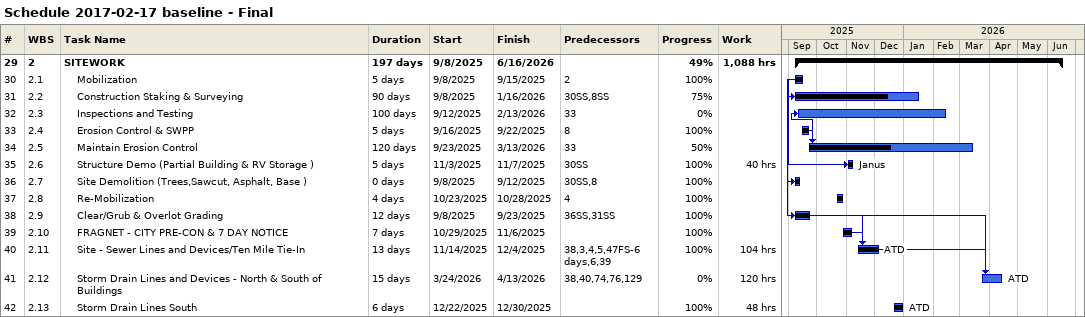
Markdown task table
Schedule 2017-02-17 baseline - Final

| ID | WBS | Task | Duration | Start | Finish | Predecessors | Resources | % complete | Work (h) |
|---|---|---|---|---|---|---|---|---|---|
| 29 | 2 | **SITEWORK** | 197d | 2025-09-08 | 2026-06-16 |  |  | 49 | 1088 |
| 30 | 2.1 | Mobilization | 5d | 2025-09-08 | 2025-09-15 | 2 |  | 100 |  |
| 31 | 2.2 | Construction Staking & Surveying | 90d | 2025-09-08 | 2026-01-16 | 30SS, 8SS |  | 75 |  |
| 32 | 2.3 | Inspections and Testing | 100d | 2025-09-12 | 2026-02-13 | 33 |  | 0 |  |
| 33 | 2.4 | Erosion Control & SWPP | 5d | 2025-09-16 | 2025-09-22 | 8 |  | 100 |  |
| 34 | 2.5 | Maintain Erosion Control | 120d | 2025-09-23 | 2026-03-13 | 33 |  | 50 |  |
| 35 | 2.6 | Structure Demo (Partial Building & RV Storage ) | 5d | 2025-11-03 | 2025-11-07 | 30SS | Janus | 100 | 40 |
| 36 | 2.7 | Site Demolition (Trees,Sawcut, Asphalt, Base ) | 0d | 2025-09-08 | 2025-09-12 | 30SS, 8 |  | 100 |  |
| 37 | 2.8 | Re-Mobilization | 4d | 2025-10-23 | 2025-10-28 | 4 |  | 100 |  |
| 38 | 2.9 | Clear/Grub & Overlot Grading | 12d | 2025-09-08 | 2025-09-23 | 36SS, 31SS |  | 100 |  |
| 39 | 2.10 | FRAGNET - CITY PRE-CON & 7 DAY NOTICE | 7d | 2025-10-29 | 2025-11-06 |  |  | 100 |  |
| 40 | 2.11 | Site - Sewer Lines and Devices/Ten Mile Tie-In | 13d | 2025-11-14 | 2025-12-04 | 38, 3, 4, 5, 47FS-6d, 6, 39 | ATD | 100 | 104 |
| 41 | 2.12 | Storm Drain Lines and Devices - North & South of Buildings | 15d | 2026-03-24 | 2026-04-13 | 38, 40, 74, 76, 129 | ATD | 0 | 120 |
| 42 | 2.13 | Storm Drain Lines South | 6d | 2025-12-22 | 2025-12-30 |  | ATD | 100 | 48 |
